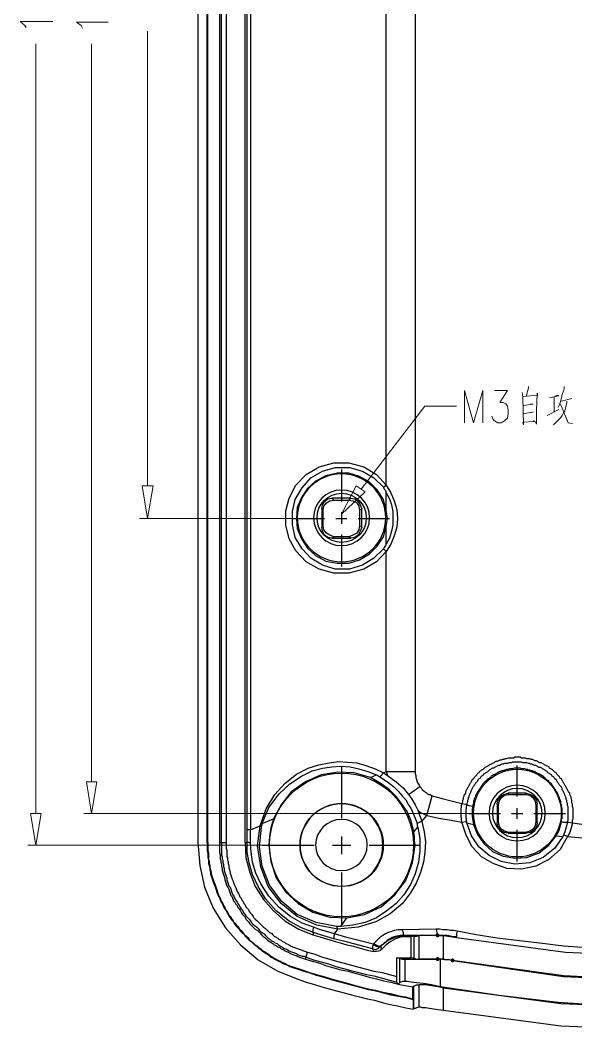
# Model space of a CAD drawing. Header units: millimetres. Extents: x 9 to 367, y 9 to 251.
# Drawn here: x 294.1 to 328.8, y 105.3 to 168.5 of the extents above; entities that cross this region are included whole.
import ezdxf

# ---------------------------------------------------------------- set-up
doc = ezdxf.new("R2010")
doc.units = ezdxf.units.MM
doc.layers.add('图层 1', color=7, linetype='Continuous')

msp = doc.modelspace()

# ---------------------------------------------------------------- hatches: boundary and pattern name
at = {"layer": '图层 1'}
h = msp.add_hatch(color=7, dxfattribs=at)
edge = h.paths.add_edge_path()
edge.add_arc((320.209228, 111.252141), 0.12506, 0, 360)
h = msp.add_hatch(color=7, dxfattribs=at)
edge = h.paths.add_edge_path()
edge.add_arc((320.209228, 109.770404), 0.12506, 0, 360)
h = msp.add_hatch(color=7, dxfattribs=at)
edge = h.paths.add_edge_path()
edge.add_arc((321.140772, 109.685631), 0.12506, 0, 360)

# ---------------------------------------------------------------- linework, layer by layer
at = {"layer": '图层 1', "color": 7, "lineweight": 25}
for points in [[(305.223404, 222.503894), (305.223404, 117.051561)], [(305.815965, 117.051596), (305.815965, 222.503929)], [(305.858333, 117.051596), (305.858333, 222.503929)], [(306.578, 222.503894), (306.578, 117.051561)], [(306.705141, 117.051596), (306.705141, 222.503929)], [(307.001404, 222.503894), (307.001404, 117.051561)], [(308.186526, 117.051596), (308.186526, 222.503929)], [(308.313667, 117.856035), (308.313667, 221.742035)], [(308.525192, 221.742035), (308.525192, 117.856035)], [(318.812227, 218.059035), (318.812227, 121.496702)], [(316.991859, 139.403737), (316.991859, 200.152071)], [(311.996808, 140.081035), (312.800788, 140.546702), (313.732474, 140.800702), (314.663808, 140.800702), (315.594788, 140.546702), (316.399122, 140.081035), (316.991788, 139.403702)], [(312.293071, 139.869333), (313.012737, 140.292667), (313.816718, 140.504333), (314.706071, 140.504333), (315.510404, 140.292667), (316.230071, 139.869333), (316.822737, 139.276667)], [(316.991859, 135.254965), (316.399192, 134.619965), (315.594859, 134.154298), (314.663526, 133.900298), (313.732545, 133.900298), (312.800859, 134.154298), (311.996878, 134.619965), (311.361526, 135.297298), (310.938545, 136.059298), (310.726526, 136.905965), (310.726526, 137.794965), (310.938545, 138.599298), (311.361526, 139.403631), (311.996878, 140.080965)], [(316.822702, 135.424298), (316.230035, 134.831631), (315.510369, 134.408298), (314.706035, 134.154298), (313.816683, 134.154298), (313.012702, 134.408298), (312.293035, 134.831631), (311.742702, 135.424298), (311.319016, 136.143965), (311.150035, 136.948298), (311.150035, 137.752631), (311.319016, 138.514631), (311.742702, 139.234298), (312.293035, 139.869298)], [(316.991859, 137.837227), (316.822878, 138.514561), (316.441526, 139.107227), (315.933526, 139.615228), (315.340859, 139.953894), (314.663526, 140.165561), (313.943859, 140.165561), (313.224192, 139.996227), (312.589545, 139.657561), (312.081192, 139.191894), (311.700192, 138.641561), (311.446192, 138.006561), (311.403859, 137.329227)], [(316.822702, 139.276596), (316.991682, 139.403596)], [(316.822702, 139.276596), (316.865035, 139.149596), (316.949349, 139.064929), (316.991682, 138.937929)], [(316.991859, 139.403737), (317.288545, 138.938071), (317.499859, 138.430071), (317.669192, 137.879737), (317.711526, 137.329404), (317.669192, 136.779071), (317.499859, 136.228737), (317.288545, 135.720737), (316.991859, 135.255071)], [(312.970404, 137.922), (313.012737, 138.176), (313.139384, 138.387667), (313.351404, 138.557), (313.605404, 138.599333)], [(313.055141, 137.837227), (313.097122, 138.091228), (313.266808, 138.302894), (313.478122, 138.429894), (313.732474, 138.472228)], [(313.605333, 138.599298), (313.732333, 138.472298)], [(314.790772, 138.599298), (313.605439, 138.599298)], [(313.732439, 138.472333), (314.663772, 138.472333)], [(314.663667, 138.472333), (314.917667, 138.43), (315.171667, 138.303), (315.298667, 138.091333), (315.341, 137.837333)], [(314.790772, 138.599298), (314.663772, 138.472298)], [(314.790772, 138.599298), (315.044772, 138.556965), (315.256086, 138.387631), (315.383439, 138.175965), (315.468106, 137.921965)], [(316.991859, 138.937929), (317.203878, 138.556929), (317.330526, 138.175929), (317.415192, 137.752596), (317.415192, 137.329263), (317.415192, 136.905929), (317.330526, 136.524929), (317.203878, 136.101596), (316.991859, 135.720596)], [(316.991859, 137.837227), (316.991859, 138.937894)], [(312.970404, 137.922), (312.970404, 136.779)], [(312.970404, 137.922), (313.055071, 137.837333)], [(313.055141, 136.863667), (313.055141, 137.837333)], [(315.340965, 137.837227), (315.340965, 136.863561)], [(315.468071, 137.922), (315.341071, 137.837333)], [(315.468071, 136.778894), (315.468071, 137.921894)], [(317.076596, 137.329263), (317.034263, 137.583263), (316.991929, 137.837263)], [(311.403894, 137.329263), (311.446227, 136.694263), (311.700227, 136.059263), (312.081227, 135.466596), (312.589227, 135.000929), (313.224227, 134.662263), (313.943894, 134.535263), (314.663561, 134.535263), (315.340894, 134.746929), (315.933561, 135.085596), (316.441561, 135.593596), (316.822561, 136.186263), (316.991894, 136.821263)], [(316.991859, 136.821263), (317.034192, 137.075263), (317.076526, 137.329263)], [(313.605333, 136.101596), (313.351333, 136.143929), (313.139667, 136.270929), (313.012667, 136.524929), (312.970333, 136.778929)], [(312.970404, 136.778894), (313.055071, 136.863561)], [(313.732439, 136.186333), (313.478086, 136.271), (313.266772, 136.398), (313.097086, 136.609667), (313.055106, 136.863667)], [(315.340965, 136.863667), (315.298631, 136.609667), (315.171984, 136.398), (314.917631, 136.271), (314.663631, 136.186333)], [(315.468071, 136.778894), (315.383404, 136.524894), (315.256051, 136.270894), (315.044737, 136.143894), (314.790737, 136.101561)], [(315.468071, 136.778894), (315.341071, 136.863561)], [(316.991859, 135.720561), (316.991859, 136.821227)], [(313.605333, 136.101596), (313.732333, 136.186263)], [(313.605333, 136.101596), (314.790667, 136.101596)], [(314.663667, 136.186333), (313.732333, 136.186333)], [(314.790772, 136.101596), (314.663772, 136.186263)], [(316.991859, 135.720561), (316.949526, 135.635894), (316.865212, 135.508894), (316.822878, 135.424228)], [(316.991859, 135.254965), (316.822878, 135.424298)], [(316.991859, 121.496808), (316.991859, 135.255141)], [(309.118071, 118.109929), (309.499071, 119.168263), (310.049404, 120.057616), (310.684051, 120.777282), (311.403718, 121.327263), (312.123737, 121.708263), (312.800718, 121.919929), (313.435718, 122.046929), (314.028737, 122.131596), (314.578718, 122.089263), (315.171737, 122.046929), (315.722071, 121.877949), (316.314384, 121.665929), (316.822737, 121.411929)], [(328.633526, 118.279439), (328.633526, 118.363753), (328.633526, 118.44842), (328.675859, 118.533439), (328.675859, 118.618106), (328.675859, 118.702772), (328.675859, 118.787086), (328.675859, 118.872106), (328.675859, 118.956773), (328.675859, 119.041439), (328.675859, 119.125753), (328.675859, 119.210772), (328.633526, 119.295439), (328.633526, 119.380106), (328.633526, 119.46442), (328.591192, 119.549439), (328.591192, 119.634106), (328.591192, 119.718773), (328.549212, 119.803086), (328.549212, 119.888106), (328.506878, 119.972772), (328.464545, 120.057439), (328.464545, 120.141753), (328.421859, 120.184086), (328.379526, 120.269106), (328.337192, 120.353772), (328.294859, 120.438439), (328.252526, 120.522753), (328.210545, 120.607773), (328.168212, 120.650106), (328.125878, 120.734772), (328.083192, 120.819439), (328.040859, 120.86142), (327.998526, 120.946439), (327.956192, 121.031106), (327.871878, 121.073439), (327.829545, 121.158106), (327.787212, 121.200086), (327.702192, 121.285106), (327.659859, 121.327439), (327.617526, 121.412106), (327.532859, 121.454439), (327.490878, 121.496772), (327.406212, 121.581086), (327.363526, 121.62342), (327.278859, 121.666106), (327.194192, 121.708439), (327.152212, 121.793106), (327.067545, 121.835439), (326.982526, 121.877772), (326.897859, 121.919753), (326.855526, 121.962086), (326.771212, 122.004773), (326.686192, 122.047106), (326.601526, 122.047106), (326.516859, 122.089439), (326.474526, 122.131773), (326.390212, 122.174106), (326.305192, 122.174106), (326.220526, 122.216439), (326.135859, 122.25842), (326.051545, 122.25842), (325.966526, 122.300753), (325.881859, 122.300753), (325.797192, 122.300753), (325.712878, 122.343439), (325.627859, 122.343439), (325.543192, 122.343439), (325.458526, 122.343439), (325.374212, 122.385773), (325.289545, 122.385773), (325.204526, 122.385773), (325.119859, 122.385773), (325.035545, 122.385773), (324.950878, 122.343439), (324.865859, 122.343439), (324.781192, 122.343439), (324.696878, 122.343439), (324.612212, 122.343439), (324.527192, 122.300753), (324.442526, 122.300753), (324.357859, 122.25842), (324.273545, 122.25842), (324.188526, 122.216439), (324.103859, 122.216439), (324.019192, 122.174106), (323.934878, 122.131773), (323.849859, 122.131773), (323.765192, 122.089439), (323.722859, 122.047106), (323.638545, 122.004773), (323.553878, 121.962086), (323.468859, 121.919753), (323.384192, 121.877772), (323.341859, 121.835439), (323.257545, 121.793106), (323.172878, 121.750772), (323.130192, 121.708439), (323.045526, 121.62342), (322.960859, 121.581086), (322.918878, 121.538753), (322.834212, 121.496772), (322.791526, 121.412106), (322.706859, 121.369772), (322.664526, 121.285106), (322.622192, 121.24242), (322.537878, 121.158106), (322.495545, 121.115772), (322.452859, 121.031106), (322.368192, 120.988773), (322.325859, 120.903753), (322.283526, 120.819439), (322.241192, 120.777106), (322.199212, 120.692439), (322.156878, 120.607773), (322.114545, 120.522753), (322.071859, 120.48042), (322.029526, 120.396106), (321.987192, 120.311439), (321.944859, 120.226772), (321.944859, 120.141753), (321.902526, 120.057439), (321.860545, 120.015106), (321.860545, 119.930439), (321.818212, 119.84542), (321.818212, 119.761106), (321.775878, 119.676439), (321.775878, 119.591773), (321.733192, 119.506753)], [(328.337227, 118.321808), (328.337227, 118.363788), (328.379561, 118.448455), (328.379561, 118.533474), (328.379561, 118.618141), (328.379561, 118.702808), (328.379561, 118.787122), (328.379561, 118.872141), (328.379561, 118.956808), (328.379561, 119.041474), (328.379561, 119.125788), (328.379561, 119.210808), (328.379561, 119.295474), (328.337227, 119.380141), (328.337227, 119.464455), (328.337227, 119.506788), (328.294894, 119.591808), (328.294894, 119.676474), (328.252561, 119.761141), (328.252561, 119.845455), (328.21058, 119.930474), (328.168247, 120.015141), (328.168247, 120.057474), (328.125561, 120.141788), (328.083227, 120.226455), (328.040894, 120.311474), (327.998561, 120.353808), (327.998561, 120.438474), (327.956227, 120.522788), (327.913894, 120.565122), (327.82958, 120.650141), (327.786894, 120.734808), (327.744561, 120.777141), (327.702227, 120.861455), (327.659894, 120.903788), (327.617561, 120.988808), (327.532894, 121.031141), (327.490914, 121.115808), (327.448227, 121.158141), (327.363561, 121.200122), (327.321227, 121.284788), (327.236561, 121.327474), (327.194227, 121.369808), (327.109914, 121.412141), (327.067227, 121.496808), (326.982561, 121.538788), (326.940227, 121.581122), (326.855561, 121.623455), (326.771247, 121.665788), (326.728561, 121.708474), (326.643894, 121.750808), (326.559227, 121.750808), (326.474561, 121.793141), (326.43258, 121.835474), (326.347561, 121.877808), (326.262894, 121.877808), (326.178227, 121.919788), (326.093914, 121.962122), (326.008894, 121.962122), (325.966561, 122.004455), (325.881894, 122.004455), (325.797227, 122.047141), (325.712914, 122.047141), (325.627894, 122.047141), (325.543228, 122.047141), (325.458561, 122.089474), (325.374247, 122.089474), (325.289227, 122.089474), (325.204561, 122.089474), (325.119894, 122.089474), (325.03558, 122.089474), (324.950561, 122.089474), (324.865894, 122.089474), (324.823561, 122.047141), (324.738894, 122.047141), (324.65458, 122.047141), (324.569561, 122.004455), (324.484894, 122.004455), (324.400227, 122.004455), (324.315914, 121.962122), (324.230894, 121.962122), (324.146227, 121.919788), (324.103894, 121.877808), (324.019227, 121.877808), (323.934914, 121.835474), (323.849894, 121.793141), (323.765227, 121.750808), (323.722894, 121.708474), (323.63858, 121.708474), (323.553561, 121.665788), (323.511227, 121.623455), (323.426561, 121.581122), (323.341894, 121.496808), (323.299561, 121.454474), (323.214894, 121.412141), (323.172561, 121.369808), (323.087894, 121.327474), (323.045561, 121.242455), (322.960894, 121.200122), (322.918914, 121.158141), (322.87658, 121.073474), (322.791561, 121.031141), (322.749227, 120.988808), (322.706894, 120.903788), (322.664561, 120.861455), (322.580247, 120.777141), (322.537914, 120.692474), (322.495228, 120.650141), (322.452894, 120.565122), (322.410561, 120.522788), (322.368227, 120.438474), (322.325894, 120.353808), (322.283561, 120.269141), (322.283561, 120.226455), (322.241227, 120.141788), (322.199247, 120.057474), (322.156561, 119.972808), (322.156561, 119.887788), (322.114227, 119.845455), (322.114227, 119.761141), (322.071894, 119.676474), (322.071894, 119.591808), (322.029561, 119.506788), (322.029561, 119.422122)], [(309.244859, 118.237071), (309.668192, 119.253071), (310.303192, 120.099737), (310.980526, 120.734737), (311.700192, 121.200051), (312.377526, 121.538718), (313.012878, 121.708404), (313.605192, 121.793071), (314.155526, 121.835404), (314.748545, 121.793071), (315.298526, 121.666071), (315.849212, 121.496737), (316.399192, 121.285071)], [(316.018263, 121.115772), (315.002263, 121.412106), (313.986263, 121.454439), (312.927929, 121.284753), (311.954263, 120.86142), (311.065263, 120.22642), (310.430263, 119.422086), (309.964596, 118.533439)], [(316.822702, 121.412071), (316.738035, 121.327404), (316.695702, 121.242737), (316.610683, 121.158071)], [(316.822702, 121.412071), (316.991682, 121.496737)], [(316.822702, 121.412071), (316.949349, 121.327404), (317.076702, 121.242737)], [(316.991859, 121.496808), (317.034192, 121.369808), (317.076526, 121.242455)], [(316.991859, 121.496808), (318.812192, 121.496808)], [(318.812227, 121.496808), (318.812227, 121.369808), (318.854561, 121.242455), (318.854561, 121.115808), (318.896894, 120.988808), (318.939227, 120.861455), (318.981561, 120.777141), (319.066227, 120.650141), (319.108561, 120.565122)], [(327.956192, 118.363824), (327.956192, 118.406157), (327.956192, 118.490824), (327.998526, 118.575843), (327.998526, 118.66051), (327.998526, 118.744824), (327.998526, 118.787157), (327.998526, 118.871824), (327.998526, 118.956843), (327.998526, 119.04151), (327.998526, 119.125824), (327.998526, 119.21049), (327.956192, 119.253176), (327.956192, 119.337843), (327.956192, 119.422157), (327.913859, 119.506824), (327.913859, 119.549157), (327.913859, 119.634176), (327.871878, 119.718843), (327.829545, 119.803157), (327.829545, 119.84549), (327.787212, 119.930157), (327.744526, 120.015176), (327.744526, 120.05751), (327.702192, 120.141824), (327.659859, 120.22649), (327.617526, 120.268824), (327.575192, 120.353843), (327.532859, 120.396176), (327.490878, 120.48049), (327.448545, 120.522824), (327.405859, 120.60749), (327.363526, 120.649824), (327.321192, 120.734843), (327.278859, 120.777176), (327.194192, 120.81951), (327.152212, 120.903824), (327.109878, 120.946157), (327.024859, 120.98849), (326.982526, 121.031176), (326.940192, 121.07351), (326.855526, 121.158176), (326.813545, 121.200157), (326.728878, 121.24249), (326.686192, 121.284824), (326.601526, 121.327157), (326.559192, 121.327157), (326.474526, 121.369843), (326.390212, 121.412176), (326.347526, 121.45451), (326.262859, 121.496843), (326.178192, 121.496843), (326.135859, 121.538824), (326.051545, 121.538824), (325.966526, 121.581157), (325.881859, 121.581157), (325.839526, 121.62349), (325.755212, 121.62349), (325.670545, 121.665824), (325.585526, 121.665824), (325.543192, 121.665824), (325.458526, 121.665824), (325.374212, 121.708157), (325.289192, 121.708157), (325.204526, 121.708157), (325.162192, 121.708157), (325.077526, 121.708157), (324.993212, 121.708157), (324.908192, 121.665824), (324.823526, 121.665824), (324.738859, 121.665824), (324.696878, 121.665824), (324.612212, 121.62349), (324.527192, 121.62349), (324.442526, 121.581157), (324.400192, 121.581157), (324.315878, 121.538824), (324.230859, 121.538824), (324.146192, 121.496843), (324.103859, 121.496843), (324.019192, 121.45451), (323.934878, 121.412176), (323.892192, 121.369843), (323.807526, 121.327157), (323.765192, 121.284824), (323.680526, 121.284824), (323.638545, 121.24249), (323.553878, 121.200157), (323.511192, 121.115843), (323.426526, 121.07351), (323.384192, 121.031176), (323.299526, 120.98849), (323.257545, 120.946157), (323.215212, 120.903824), (323.130192, 120.81951), (323.087859, 120.777176), (323.045526, 120.734843), (323.003192, 120.649824), (322.960859, 120.60749), (322.918878, 120.522824), (322.876545, 120.48049), (322.833859, 120.396176), (322.791526, 120.353843), (322.749192, 120.268824), (322.706859, 120.22649), (322.664526, 120.141824), (322.622192, 120.05751), (322.580212, 120.015176), (322.580212, 119.930157), (322.537878, 119.84549), (322.495545, 119.803157), (322.495545, 119.718843), (322.452859, 119.634176), (322.452859, 119.549157), (322.452859, 119.506824), (322.410526, 119.422157), (322.410526, 119.337843)], [(318.72749, 117.728894), (318.55851, 118.406228), (318.30451, 118.999247), (317.965843, 119.506894), (317.627176, 119.930228), (317.203843, 120.353561), (316.69549, 120.734914), (316.018157, 121.115914)], [(316.018263, 121.115772), (316.399263, 121.284753)], [(316.399298, 121.284929), (316.483965, 121.242596), (316.526298, 121.200263), (316.610965, 121.158282)], [(316.610824, 121.158141), (317.07649, 120.861455), (317.45749, 120.565122), (317.753824, 120.268788), (318.007824, 119.972808), (318.219843, 119.718808), (318.388824, 119.422122), (318.55851, 119.168122), (318.68551, 118.872141), (318.812157, 118.575808), (318.93951, 118.237141)], [(317.076596, 121.242561), (317.627282, 120.861561), (318.050263, 120.480561), (318.388929, 120.05758)], [(318.388824, 120.057439), (319.10849, 120.565086)], [(319.108526, 120.565263), (319.193192, 120.480596), (319.235526, 120.396282), (319.277859, 120.353596), (319.362878, 120.268929), (319.405212, 120.226596), (319.489526, 120.184263), (319.531859, 120.141929), (319.574192, 120.099949), (319.659212, 120.057616), (319.743878, 120.057616), (319.785859, 120.014929), (319.870526, 119.972596)], [(323.934737, 119.464526), (323.977071, 119.718878), (324.146404, 119.930192), (324.357718, 120.057545), (324.612071, 120.141859)], [(324.612071, 120.141859), (324.654404, 120.057545)], [(325.755141, 120.141859), (324.612141, 120.141859)], [(325.755141, 120.141859), (325.712808, 120.057545)], [(325.755141, 120.141859), (326.009141, 120.057545), (326.220455, 119.930192), (326.390141, 119.718878), (326.432474, 119.464526)], [(318.388824, 120.057439), (318.600843, 119.761106), (318.812157, 119.422086), (318.981843, 119.08342)], [(319.531929, 118.744859), (319.870596, 119.972526)], [(319.870561, 119.972702), (320.505561, 119.803369), (321.140914, 119.634035), (321.733227, 119.507035)], [(321.733333, 118.321808), (321.691, 118.702808), (321.691, 119.125788), (321.733333, 119.506788)], [(321.733333, 119.506929), (321.945, 119.464596), (322.029667, 119.422263)], [(323.934737, 119.464526), (323.934737, 118.279545)], [(323.934737, 119.464526), (324.019051, 119.380212)], [(324.019157, 119.380141), (324.06149, 119.634141), (324.18849, 119.845455), (324.400157, 120.015141), (324.65451, 120.057474)], [(324.654439, 120.057439), (325.712772, 120.057439)], [(325.712772, 120.057439), (325.966772, 120.015106), (326.178086, 119.84542), (326.305439, 119.634106), (326.347772, 119.380106)], [(326.432439, 119.464526), (326.347772, 119.380212)], [(326.432439, 118.279439), (326.432439, 119.46442)], [(318.981737, 119.083526), (319.066051, 118.829526), (319.150718, 118.618212), (319.235737, 118.363859)], [(318.981737, 119.083526), (319.066051, 118.999212), (319.193404, 118.914545), (319.362737, 118.829526), (319.532071, 118.744859)], [(322.029596, 118.279439), (321.987263, 118.660439), (321.987263, 119.041439), (322.029596, 119.422086)], [(322.029596, 119.422157), (322.156596, 119.380176), (322.410596, 119.337843)], [(322.368263, 118.872), (322.368263, 118.660333), (322.410596, 118.406333), (322.452929, 118.194667)], [(322.410631, 119.337773), (322.368298, 119.168439), (322.368298, 119.041439), (322.368298, 118.872106)], [(324.019157, 118.363824), (324.019157, 119.380176)], [(326.347702, 119.380141), (326.347702, 118.363788)], [(309.20249, 118.025192), (309.20249, 118.109859), (309.244824, 118.152192), (309.244824, 118.237212)], [(309.244859, 118.237071), (309.964526, 118.533404)], [(309.964526, 118.533333), (309.795545, 117.983), (309.710526, 117.432667), (309.668192, 116.882333)], [(319.235631, 118.363824), (319.362631, 117.728824), (319.447298, 117.093824), (319.404965, 116.459176), (319.320298, 115.824176), (319.150965, 115.188824), (318.896965, 114.553824), (318.515965, 113.918824), (318.007965, 113.24149), (317.245965, 112.606843), (316.356965, 112.09849), (315.256298, 111.759824), (313.986298, 111.633176)], [(319.235631, 118.363824), (319.108631, 118.321843), (319.023965, 118.27951), (318.939298, 118.237176)], [(318.939369, 118.237071), (318.939369, 118.194737), (318.939369, 118.110071), (318.981702, 118.025051)], [(319.235631, 118.363824), (319.531965, 118.744824)], [(319.531929, 118.744859), (320.293929, 118.575878), (321.055929, 118.448526), (321.733263, 118.321878)], [(328.337227, 117.432631), (327.871914, 116.628298), (327.152247, 115.993298), (326.347561, 115.569965), (325.458561, 115.400631), (324.527227, 115.442965), (323.680561, 115.739298), (322.960894, 116.162631), (322.368227, 116.797631), (321.987227, 117.517298), (321.733227, 118.321984)], [(321.733333, 118.321808), (321.987333, 118.363788), (322.029667, 118.279474)], [(322.029596, 118.279439), (322.452929, 118.194773)], [(328.040965, 117.432631), (327.532965, 116.712965), (326.813651, 116.120298), (325.966631, 115.781631), (325.035298, 115.696965), (324.188631, 115.866651), (323.426631, 116.247298), (322.791631, 116.797631), (322.325965, 117.474965), (322.029631, 118.279298)], [(322.453, 118.194667), (322.707, 117.559667), (323.130333, 116.967), (323.638333, 116.501333), (324.315667, 116.205), (325.035333, 116.078), (325.796981, 116.120333), (326.559333, 116.416667), (327.152, 116.882333), (327.617667, 117.475)], [(323.934737, 118.279439), (324.019051, 118.363753)], [(324.612071, 117.64451), (324.357718, 117.68649), (324.146404, 117.81349), (323.977071, 118.025157), (323.934737, 118.27951)], [(324.654439, 117.686526), (324.400086, 117.771192), (324.188772, 117.898545), (324.06142, 118.109859), (324.019086, 118.363859)], [(326.347702, 118.363824), (326.305369, 118.109824), (326.178369, 117.89851), (325.966702, 117.771157), (325.712702, 117.68649)], [(326.432439, 118.279439), (326.390106, 118.025086), (326.22042, 117.813773), (326.009106, 117.68642), (325.755106, 117.644439)], [(326.432439, 118.279439), (326.347772, 118.363753)], [(327.617561, 117.475), (327.786894, 117.771333), (327.871914, 118.067667), (327.956228, 118.364)], [(327.956192, 118.363824), (328.083192, 118.321843), (328.337192, 118.321843)], [(328.337227, 118.321808), (328.252561, 118.025122), (328.168247, 117.728788), (328.040894, 117.432455)], [(328.633526, 118.279439), (328.549212, 117.983106), (328.464545, 117.68642), (328.337192, 117.432773)], [(328.337227, 118.321808), (328.421894, 118.321808)], [(328.422, 118.321808), (328.633667, 118.279474)], [(328.633526, 118.279439), (329.946212, 118.110106), (331.300878, 118.025086), (332.612859, 117.940773), (334.009859, 117.898439), (335.491526, 117.898439), (337.015878, 117.940773), (338.624192, 117.983106), (340.232859, 118.110106), (341.714526, 118.279439)], [(308.525192, 117.856035), (308.313526, 117.856035)], [(308.313667, 117.051596), (308.313667, 117.855929)], [(308.525192, 117.856035), (309.118212, 118.110035)], [(308.525192, 117.009228), (308.525192, 117.855894)], [(313.986333, 111.633141), (312.674, 111.887141), (311.446333, 112.437122), (310.430333, 113.241808), (309.626, 114.300141), (309.160333, 115.527808), (308.948667, 116.840141), (309.118, 118.109788)], [(313.901596, 111.802298), (312.631596, 112.056298), (311.446263, 112.564298), (310.472596, 113.368631), (309.710596, 114.384631), (309.244929, 115.569965), (309.075596, 116.797631), (309.202596, 118.025298)], [(309.118071, 118.109929), (309.202384, 118.025263)], [(318.981737, 118.025192), (319.108384, 117.305526), (319.108384, 116.543878), (319.024071, 115.824212), (318.812404, 115.104545), (318.516071, 114.427212), (318.092384, 113.791859), (317.627071, 113.241526), (317.034051, 112.775859), (316.399404, 112.352878), (315.679737, 112.056192), (314.917384, 111.887212), (314.155384, 111.802192)], [(318.72749, 117.728894), (318.981843, 118.025227)], [(318.812227, 116.882439), (318.769894, 117.178772), (318.769894, 117.432772), (318.727561, 117.728753)], [(324.612071, 117.64451), (324.654404, 117.68649)], [(324.612071, 117.64451), (325.755071, 117.64451)], [(325.712772, 117.686526), (324.654439, 117.686526)], [(325.755141, 117.64451), (325.712808, 117.68649)], [(305.223404, 117.051596), (305.350051, 115.612263), (305.646737, 114.257596), (306.197071, 112.945263), (306.959071, 111.717596), (307.890404, 110.659263), (308.991071, 109.727929), (310.218737, 109.008263), (311.531071, 108.500263)], [(305.815965, 117.051596), (305.815965, 116.924949), (305.815965, 116.797596), (305.815965, 116.670596), (305.815965, 116.543949), (305.858298, 116.416596), (305.858298, 116.289596), (305.858298, 116.120263), (305.900631, 115.993263), (305.900631, 115.866616), (305.900631, 115.739263), (305.942965, 115.612263), (305.985298, 115.485616), (305.985298, 115.358263), (306.027984, 115.231263), (306.027984, 115.104263), (306.069965, 114.977263), (306.112298, 114.850263), (306.154631, 114.723263), (306.196965, 114.596263), (306.239298, 114.469616), (306.281631, 114.342263), (306.323965, 114.215263), (306.366298, 114.088616), (306.408631, 113.961263), (306.450965, 113.834263), (306.493298, 113.749949), (306.577965, 113.622596), (306.620298, 113.495596), (306.662631, 113.368949), (306.747298, 113.241596), (306.789631, 113.156929), (306.831965, 113.030282), (306.916631, 112.902929), (307.001298, 112.775929), (307.043631, 112.691616), (307.128298, 112.564263), (307.170631, 112.479596), (307.255298, 112.352949), (307.339965, 112.225596), (307.424631, 112.140929), (307.509298, 112.013929), (307.551631, 111.929263), (307.636298, 111.802263), (307.720965, 111.717596), (307.805631, 111.633282), (307.890298, 111.505929), (307.974965, 111.421263), (308.101965, 111.336596), (308.186631, 111.209596), (308.271298, 111.124929), (308.355965, 111.040263), (308.440631, 110.955596), (308.567631, 110.870929), (308.652298, 110.786263), (308.736965, 110.701596), (308.863965, 110.616929), (308.948631, 110.532616), (309.033298, 110.447596), (309.160298, 110.362929), (309.244965, 110.278263), (309.371965, 110.193949), (309.498965, 110.108929), (309.583631, 110.066596), (309.710631, 109.981929), (309.795298, 109.897263), (309.922298, 109.855282), (310.049298, 109.770263), (310.133965, 109.727929), (310.260965, 109.643263), (310.387965, 109.600929), (310.514965, 109.516616), (310.599631, 109.474282), (310.726631, 109.431596), (310.853631, 109.389263), (310.980631, 109.304596), (311.107631, 109.262263), (311.234631, 109.219929), (311.361631, 109.177949), (311.488631, 109.135616), (311.615631, 109.092929), (311.700298, 109.050596)], [(305.815965, 117.051596), (305.858298, 117.051596)], [(305.858333, 117.051596), (305.858333, 116.924949), (305.858333, 116.797596), (305.858333, 116.670596), (305.858333, 116.543949), (305.900667, 116.416596), (305.900667, 116.247263), (305.900667, 116.120263), (305.900667, 115.993263), (305.943, 115.866616), (305.943, 115.739263), (305.985333, 115.612263), (305.985333, 115.485616), (306.027667, 115.358263), (306.07, 115.231263), (306.07, 115.104263), (306.112333, 114.977263), (306.154667, 114.850263), (306.197, 114.723263), (306.239333, 114.596263), (306.281667, 114.469616), (306.324, 114.342263), (306.365981, 114.215263), (306.408667, 114.088616), (306.451, 113.961263), (306.493333, 113.834263), (306.535667, 113.707616), (306.620333, 113.580263), (306.662667, 113.453263), (306.705, 113.368949), (306.789667, 113.241596), (306.832, 113.114596), (306.916667, 112.987596), (306.959, 112.860596), (307.043667, 112.775929), (307.128333, 112.649282), (307.170667, 112.521929), (307.255333, 112.437263), (307.34, 112.310616), (307.424314, 112.225596), (307.467, 112.098596), (307.551667, 112.013929), (307.636333, 111.886929), (307.721, 111.802263), (307.805667, 111.675263), (307.890333, 111.590949), (307.975, 111.505929), (308.059667, 111.378929), (308.144333, 111.294616), (308.271333, 111.209596), (308.356, 111.124929), (308.440667, 110.997929), (308.525333, 110.913616), (308.652333, 110.828596), (308.737, 110.743929), (308.821667, 110.659263), (308.948667, 110.574949), (309.033333, 110.489929), (309.160333, 110.405263), (309.245, 110.320596), (309.372, 110.236282), (309.456667, 110.193949), (309.583667, 110.108929), (309.710667, 110.024263), (309.795333, 109.939596), (309.922333, 109.897263), (310.049333, 109.812596), (310.134, 109.770263), (310.260647, 109.685596), (310.388, 109.643263), (310.515, 109.558596), (310.642, 109.516616), (310.726667, 109.474282), (310.853667, 109.389263), (310.980667, 109.346929), (311.107667, 109.304596), (311.234667, 109.262263), (311.361667, 109.219929), (311.488667, 109.177949), (311.615667, 109.135616), (311.742667, 109.092929)], [(306.578, 117.051596), (306.578, 116.924949), (306.578, 116.797596), (306.578, 116.670596), (306.578, 116.543949), (306.578, 116.416596), (306.620333, 116.289596), (306.620333, 116.162596), (306.620333, 116.035596), (306.662667, 115.908596), (306.662667, 115.824282), (306.705, 115.696929), (306.705, 115.569929), (306.746981, 115.442929), (306.746981, 115.315929), (306.789667, 115.188929), (306.832, 115.061929), (306.874333, 114.934929), (306.916667, 114.808282), (306.916667, 114.723263), (306.959, 114.596263), (307.001333, 114.469616), (307.043667, 114.342263), (307.128333, 114.215263), (307.170667, 114.130596), (307.213, 114.003596), (307.255333, 113.876596), (307.297667, 113.749949), (307.382333, 113.664929), (307.424314, 113.537929), (307.467, 113.411282), (307.551667, 113.326263), (307.594, 113.199263), (307.678667, 113.114596), (307.721, 112.987596), (307.805314, 112.902929), (307.890333, 112.775929), (307.932667, 112.691616), (308.017333, 112.564263), (308.102, 112.479596), (308.186667, 112.394929), (308.229, 112.267929), (308.313667, 112.183263), (308.398333, 112.098596), (308.482647, 111.971949), (308.567667, 111.886929), (308.652333, 111.802263), (308.737, 111.717596), (308.821667, 111.633282), (308.948667, 111.548263), (309.033333, 111.463596), (309.118, 111.378929), (309.202314, 111.294616), (309.287333, 111.209596), (309.414333, 111.124929), (309.499, 111.040263), (309.583667, 110.955596), (309.710667, 110.870929), (309.795333, 110.828596), (309.921981, 110.743929), (310.007, 110.659263), (310.134, 110.616929), (310.218667, 110.532616), (310.345667, 110.489929), (310.430333, 110.405263), (310.557333, 110.362929), (310.684333, 110.278263), (310.769, 110.236282), (310.896, 110.193949), (311.023, 110.108929), (311.107667, 110.066596), (311.234667, 110.024263), (311.361667, 109.981929), (311.446333, 109.939596), (311.573333, 109.897263), (311.700333, 109.855282), (311.827333, 109.812596), (311.954333, 109.770263)], [(306.578, 117.051596), (307.001333, 117.051596)], [(306.705141, 117.051596), (306.705141, 116.924949), (306.705141, 116.797596), (306.705141, 116.670596), (306.705141, 116.543949), (306.705141, 116.416596), (306.705141, 116.289596), (306.747122, 116.162596), (306.747122, 116.035596), (306.789455, 115.950929), (306.789455, 115.824282), (306.831788, 115.696929), (306.831788, 115.569929), (306.874122, 115.442929), (306.874122, 115.315929), (306.916808, 115.188929), (306.959141, 115.061929), (307.001474, 114.934929), (307.043808, 114.850263), (307.043808, 114.723263), (307.086141, 114.596263), (307.128122, 114.469616), (307.170455, 114.342263), (307.255474, 114.257596), (307.297808, 114.130596), (307.340141, 114.003596), (307.382474, 113.876596), (307.424455, 113.791929), (307.509122, 113.664929), (307.551455, 113.537929), (307.594141, 113.453263), (307.678808, 113.326263), (307.721141, 113.241596), (307.805455, 113.114596), (307.847788, 113.030282), (307.932455, 112.902929), (308.017474, 112.818263), (308.059808, 112.691616), (308.144474, 112.606596), (308.228788, 112.479596), (308.313808, 112.394929), (308.398474, 112.310616), (308.482788, 112.225596), (308.567455, 112.098596), (308.609788, 112.013929), (308.694808, 111.929263), (308.821808, 111.844596), (308.906122, 111.759929), (308.990788, 111.675263), (309.075808, 111.548263), (309.160474, 111.463596), (309.244788, 111.421263), (309.372141, 111.336596), (309.456808, 111.252282), (309.541122, 111.167263), (309.625788, 111.082596), (309.753141, 110.997929), (309.837808, 110.913616), (309.964455, 110.870929), (310.049122, 110.786263), (310.176474, 110.743929), (310.260788, 110.659263), (310.387788, 110.574949), (310.472808, 110.532616), (310.599455, 110.447596), (310.684122, 110.405263), (310.811474, 110.362929), (310.938474, 110.278263), (311.022788, 110.236282), (311.150141, 110.193949), (311.277141, 110.151263), (311.403788, 110.108929), (311.488808, 110.024263), (311.615808, 109.981929), (311.742455, 109.939596), (311.869808, 109.939596), (311.996808, 109.897263)], [(307.001404, 117.051596), (307.001404, 116.924949), (307.001404, 116.797596), (307.001404, 116.712929), (307.043737, 116.586282), (307.043737, 116.458929), (307.043737, 116.331929), (307.043737, 116.205282), (307.086071, 116.077929), (307.086071, 115.950929), (307.128051, 115.866616), (307.128051, 115.739263), (307.170384, 115.612263), (307.170384, 115.485616), (307.213071, 115.358263), (307.255404, 115.231263), (307.255404, 115.146949), (307.297737, 115.019596), (307.340071, 114.892596), (307.382404, 114.765949), (307.424384, 114.680929), (307.466718, 114.553929), (307.509051, 114.427282), (307.551737, 114.342263), (307.594071, 114.215263), (307.636404, 114.088616), (307.678737, 114.003596), (307.763404, 113.876596), (307.805384, 113.791929), (307.847718, 113.664929), (307.932737, 113.580263), (307.975071, 113.453263), (308.059737, 113.368949), (308.102071, 113.241596), (308.186384, 113.156929), (308.228718, 113.030282), (308.313737, 112.945263), (308.398404, 112.860596), (308.440737, 112.733596), (308.525051, 112.649282), (308.610071, 112.564263), (308.694737, 112.437263), (308.737071, 112.352949), (308.821737, 112.267929), (308.906051, 112.183263), (308.991071, 112.098596), (309.075737, 112.013929), (309.160404, 111.929263), (309.244718, 111.844596), (309.329737, 111.759929), (309.456737, 111.675263), (309.541051, 111.590949), (309.625718, 111.505929), (309.710737, 111.421263), (309.837737, 111.378929), (309.922051, 111.294616), (310.007071, 111.209596), (310.091737, 111.167263), (310.218737, 111.082596), (310.303051, 110.997929), (310.430404, 110.955596), (310.515071, 110.870929), (310.641718, 110.828596), (310.726737, 110.743929), (310.853737, 110.701596), (310.938404, 110.659263), (311.065404, 110.574949), (311.150071, 110.532616), (311.277071, 110.489929), (311.403718, 110.447596), (311.488737, 110.405263), (311.615737, 110.362929), (311.742384, 110.320596), (311.827404, 110.278263), (311.954404, 110.236282), (312.081051, 110.193949)], [(308.186526, 117.051596), (308.228859, 116.120263), (308.482859, 115.188929), (308.821878, 114.299929), (309.329526, 113.495596), (309.964526, 112.775929), (310.684192, 112.140929), (311.530859, 111.633282), (312.419859, 111.294616)], [(308.186526, 117.051596), (308.313526, 117.051596)], [(308.525192, 117.009228), (308.398545, 117.051561), (308.313526, 117.051561)], [(312.462227, 111.421263), (311.700227, 111.717596), (310.93858, 112.140929), (310.133894, 112.775929), (309.456561, 113.537929), (308.990894, 114.299929), (308.652227, 115.061929), (308.440914, 115.781596), (308.313561, 116.458929), (308.313561, 117.051596)], [(312.462227, 111.759929), (311.742561, 112.013929), (311.022894, 112.437263), (310.303227, 112.987596), (309.668228, 113.707616), (309.16058, 114.469616), (308.863894, 115.146949), (308.652227, 115.824282), (308.567561, 116.458929), (308.525227, 117.009263)], [(327.617561, 117.475), (328.040894, 117.432667)], [(328.125702, 117.517369), (328.041035, 117.432702)], [(328.337227, 117.432631), (328.125561, 117.517298)], [(328.337227, 117.432631), (329.734227, 117.305631), (331.131227, 117.220965), (332.528227, 117.136298), (333.967561, 117.136298), (335.491561, 117.093965), (337.100227, 117.136298), (338.793914, 117.178631), (340.444561, 117.305631), (341.968914, 117.432631)], [(309.668263, 116.882439), (309.795263, 115.866439), (310.133929, 114.850086), (310.726596, 113.961439), (311.488596, 113.241773), (312.419929, 112.691439), (313.478263, 112.394753), (314.536596, 112.352772)], [(314.536526, 112.352843), (315.637192, 112.56451), (316.695526, 113.030176), (317.542545, 113.791824), (318.219526, 114.681176), (318.643212, 115.781843), (318.812192, 116.88251)], [(314.15549, 111.802298), (314.53649, 112.352984)], [(312.419859, 111.29451), (312.843192, 111.16751), (313.266526, 111.040157), (313.690212, 110.91351), (314.113545, 110.78651), (314.536526, 110.659157), (314.959859, 110.574843), (315.383192, 110.447843), (315.806878, 110.32049), (316.230212, 110.236176)], [(312.462227, 111.759929), (312.419894, 111.590949), (312.419894, 111.463596), (312.462227, 111.421263)], [(312.462227, 111.421263), (312.419894, 111.294616)], [(313.732439, 111.040263), (313.309106, 111.167263), (312.885772, 111.294616), (312.462086, 111.421263)], [(312.885631, 111.590772), (312.462298, 111.759753)], [(313.77449, 111.336526), (313.35151, 111.463526), (312.88549, 111.590878)], [(313.77449, 111.336526), (313.73251, 111.209878), (313.73251, 111.082526), (313.73251, 111.040192)], [(313.77449, 111.336526), (313.98651, 111.633212)], [(314.536526, 111.125), (313.774526, 111.336667)], [(314.15549, 111.802298), (314.071176, 111.802298), (313.98651, 111.802298), (313.90149, 111.802298)], [(313.986333, 111.633141), (313.944, 111.717455), (313.944, 111.759788), (313.901667, 111.802122)], [(318.007824, 111.590772), (317.753824, 111.590772), (317.500176, 111.548439), (317.28851, 111.463772), (317.118824, 111.421439), (316.94949, 111.33642), (316.78051, 111.252106), (316.653157, 111.167439), (316.568843, 111.082772), (316.484176, 110.997753), (316.399157, 110.913439), (316.31449, 110.828772), (316.230176, 110.744106)], [(316.695561, 110.616859), (317.118894, 110.955526), (317.627247, 111.167545), (318.177227, 111.252212)], [(318.092561, 111.252141), (317.880894, 111.252141), (317.669227, 111.209808), (317.499894, 111.167474), (317.372894, 111.125141), (317.246247, 111.040122), (317.118894, 110.997788), (317.034227, 110.913474), (316.949561, 110.828808), (316.865247, 110.786474), (316.822561, 110.701455), (316.737894, 110.659122), (316.695561, 110.616788)], [(320.12449, 111.633141), (318.007824, 111.590808)], [(318.007824, 111.590772), (318.050157, 111.421439), (318.050157, 111.294439), (318.09249, 111.252106)], [(320.209228, 111.252141), (318.092561, 111.252141)], [(318.177298, 111.252141), (318.134965, 111.252141), (318.092631, 111.252141)], [(318.304439, 111.167369), (318.262106, 111.209702), (318.177439, 111.252035)], [(318.72749, 111.209737), (318.812157, 111.209737), (318.896824, 111.209737), (319.066157, 111.252071)], [(319.066157, 109.770404), (319.066157, 111.252071)], [(320.209228, 111.252141), (319.658894, 111.252141), (319.277894, 111.252141), (319.066227, 111.252141)], [(321.437071, 111.506035), (321.225051, 111.548369), (321.013737, 111.548369), (320.802071, 111.590702), (320.547718, 111.590702), (320.336404, 111.633035), (320.124384, 111.633035)], [(320.12449, 111.633141), (320.166824, 111.421122), (320.166824, 111.294474), (320.209157, 111.252141)], [(320.209228, 111.252141), (320.336228, 111.252141), (320.46358, 111.252141), (320.590227, 111.252141)], [(321.394667, 111.167369), (321.182647, 111.167369), (321.013667, 111.209702), (320.802, 111.252035), (320.590333, 111.252035), (320.378667, 111.252035), (320.209333, 111.252035)], [(320.590263, 111.252141), (320.844263, 111.209808), (321.140949, 111.167474), (321.394596, 111.125141)], [(320.590263, 109.770404), (320.590263, 111.252071)], [(321.437071, 111.506035), (321.394737, 111.336702), (321.394737, 111.209702), (321.394737, 111.167369)], [(322.622157, 111.29451), (321.437176, 111.506176)], [(347.090965, 111.209737), (345.439965, 110.955384), (343.958298, 110.786404), (342.645965, 110.616718), (341.418298, 110.532404), (340.232965, 110.447737), (339.005298, 110.363071), (337.777631, 110.320384), (336.592298, 110.278051), (335.406965, 110.278051), (334.221984, 110.278051), (332.993965, 110.278051), (331.723965, 110.320384), (330.496298, 110.405404), (329.268631, 110.490071), (328.083298, 110.574737), (326.770965, 110.744071), (325.331631, 110.913404), (323.934631, 111.082737), (322.622298, 111.294404)], [(316.145404, 110.405333), (315.383404, 110.617), (314.579071, 110.828667), (313.732404, 111.040333)], [(316.187772, 110.701596), (315.383439, 110.913616), (314.53642, 111.124929)], [(316.187772, 110.701596), (316.145439, 110.532616), (316.145439, 110.447596), (316.145439, 110.405263)], [(316.187772, 110.701596), (316.399439, 110.574949), (316.568772, 110.532616), (316.653086, 110.574949)], [(316.230141, 110.743965), (316.187808, 110.701631)], [(316.230141, 110.743965), (316.441808, 110.616965)], [(316.441667, 110.616859), (316.610647, 110.574878), (316.695667, 110.616859)], [(316.695561, 110.616859), (316.695561, 110.574878), (316.653227, 110.574878)], [(318.304439, 111.167369), (317.965772, 111.167369), (317.584772, 111.040369), (317.288439, 110.871035), (316.991753, 110.659369), (316.738106, 110.405369)], [(318.558333, 111.167369), (318.304333, 111.167369)], [(318.558333, 109.855141), (318.558333, 111.167474)], [(318.72749, 111.209737), (318.55851, 111.167404)], [(318.72749, 111.209737), (318.72749, 109.812737)], [(321.394667, 111.125), (321.394667, 111.167333)], [(321.394667, 111.125), (328.210333, 110.193667)], [(311.954439, 109.770404), (312.081086, 110.193737)], [(312.081192, 110.193808), (312.546859, 110.066808), (313.012878, 109.897122), (313.478192, 109.770474), (313.901526, 109.643122), (314.367192, 109.516474), (314.832859, 109.389474), (315.298526, 109.262122), (315.764192, 109.135474), (316.230212, 109.008474), (316.737859, 108.923455), (317.203878, 108.796808), (317.669192, 108.669808)], [(316.145404, 110.405333), (316.357071, 110.363), (316.526404, 110.447667)], [(316.145404, 110.405333), (316.230071, 110.236353)], [(316.737929, 110.405333), (316.610929, 110.278333), (316.399263, 110.236353), (316.230282, 110.236353)], [(316.526404, 110.447702), (316.653051, 110.574702)], [(316.653192, 110.574808), (316.695526, 110.447808), (316.737859, 110.405474)], [(328.210474, 110.193808), (335.153141, 109.897122)], [(311.954439, 109.770404), (312.37742, 109.643404), (312.843439, 109.516404), (313.266773, 109.347071), (313.732439, 109.219718), (314.15542, 109.093071), (314.621439, 109.008404), (315.044772, 108.881051), (315.510439, 108.754404), (315.93342, 108.627404), (316.399439, 108.542737), (316.822772, 108.415737), (317.288439, 108.331071), (317.753753, 108.204071)], [(311.996808, 109.897157), (312.462122, 109.728176), (312.928141, 109.600824), (313.393808, 109.474176), (313.859122, 109.30449), (314.325141, 109.177843), (314.790808, 109.050843), (315.298455, 108.92349), (315.764474, 108.796843), (316.230141, 108.712176), (316.695455, 108.584824), (317.203808, 108.458176), (317.669122, 108.331176)], [(317.669157, 109.855141), (318.55851, 109.855141)], [(317.669157, 108.669667), (317.669157, 109.855)], [(317.838667, 109.812772), (317.669333, 109.855106)], [(317.838667, 109.812772), (317.838667, 108.288772)], [(317.838667, 109.812772), (317.923333, 109.812772), (318.007647, 109.770439), (318.177333, 109.770439)], [(318.177298, 108.373404), (318.177298, 109.770404)], [(318.177298, 109.770404), (318.261965, 109.770404), (318.431298, 109.770404), (318.600631, 109.770404), (319.150965, 109.770404)], [(318.72749, 109.812772), (318.55851, 109.855106)], [(318.72749, 109.812772), (318.812157, 109.812772), (318.896824, 109.770439), (319.066157, 109.770439)], [(320.209228, 109.770404), (319.658894, 109.770404), (319.277894, 109.770404), (319.066227, 109.770404)], [(319.150894, 109.770404), (320.209228, 109.770404)], [(320.590263, 109.770404), (320.463616, 109.770404), (320.336263, 109.770404), (320.209263, 109.770404)], [(320.378737, 109.770404), (320.294071, 109.770404), (320.251737, 109.770404), (320.209404, 109.770404)], [(320.378737, 109.770404), (320.378737, 108.034737)], [(321.140772, 109.685631), (320.88642, 109.727965), (320.632772, 109.727965), (320.378772, 109.770298)], [(321.140772, 109.685631), (320.928753, 109.727965), (320.759772, 109.727965), (320.590086, 109.770298)], [(349.207631, 109.685631), (342.264965, 108.711965), (335.152965, 108.373298), (328.083298, 108.711965), (321.140631, 109.685631)], [(321.140772, 109.685631), (328.083439, 108.669631), (335.153106, 108.373298), (342.265106, 108.669631), (349.207772, 109.685631)], [(311.700192, 109.050702), (311.742526, 109.093035)], [(311.700192, 109.050702), (312.165859, 108.923702), (312.631878, 108.754369), (313.097192, 108.627369), (313.562859, 108.500016), (314.028878, 108.373369), (314.494192, 108.246369), (314.959859, 108.119369), (315.425878, 107.992369), (315.891192, 107.865369), (316.356859, 107.780349), (316.822878, 107.653702), (317.288545, 107.526702), (317.753859, 107.441682), (318.219526, 107.357369), (318.685545, 107.230369)], [(311.742561, 109.093071), (312.208228, 108.923737), (312.631914, 108.796737), (313.097227, 108.669737), (313.562894, 108.542384), (314.028561, 108.415737), (314.494227, 108.288737), (314.917561, 108.161384), (315.383227, 108.034737), (315.849247, 107.907737), (316.314561, 107.822718), (316.780227, 107.696071), (317.246247, 107.611404), (317.711561, 107.484051), (318.177227, 107.399737), (318.643247, 107.272737)], [(311.531035, 108.500192), (311.996702, 108.331212), (312.462369, 108.203859), (312.970369, 108.034878), (313.435682, 107.907526), (313.901702, 107.780526), (314.367369, 107.653878), (314.832682, 107.526526), (315.341035, 107.399878), (315.806702, 107.272878), (316.272016, 107.187859), (316.738035, 107.061212), (317.246035, 106.934212), (317.711702, 106.849192), (318.219702, 106.722192), (318.685369, 106.637878)], [(317.669157, 108.331035), (317.669157, 108.669702)], [(317.711526, 108.246263), (317.669192, 108.330929)], [(317.753894, 108.203894), (317.711561, 108.246228)], [(317.753894, 108.203894), (317.796227, 108.246228), (317.838561, 108.288561)], [(317.753894, 108.203894), (318.177227, 108.11958), (318.643247, 108.034914)], [(318.177298, 108.373404), (318.007965, 108.373404), (317.923298, 108.331071), (317.838631, 108.288737)], [(320.378737, 108.034737), (319.828051, 108.161384), (319.320404, 108.246404), (318.897071, 108.288737), (318.558404, 108.331071), (318.304404, 108.373404), (318.177404, 108.373404)], [(318.72749, 108.077141), (318.812157, 108.119474), (318.896824, 108.161455), (319.066157, 108.161455)], [(319.066157, 106.764526), (319.066157, 108.161526)], [(320.590263, 107.95), (320.251596, 108.034667), (319.955263, 108.077), (319.701263, 108.119333), (319.447263, 108.161667), (319.277929, 108.161667), (319.150929, 108.161667), (319.066263, 108.161667)], [(318.643071, 108.034737), (318.643071, 107.272737)], [(318.72749, 108.077141), (318.643176, 108.034808)], [(318.72749, 106.680141), (318.72749, 108.077141)], [(349.969667, 108.034737), (346.286667, 107.484051), (342.603667, 107.061071), (338.878333, 106.807071), (335.153, 106.722051), (331.47, 106.807071), (327.744667, 107.061071), (324.061667, 107.484051), (320.378667, 108.034737)], [(349.757824, 107.95), (342.434157, 106.976333), (335.153176, 106.68), (327.913824, 106.976333), (320.590157, 107.95)], [(320.590263, 106.553), (320.590263, 107.95)], [(318.685474, 107.230333), (318.643141, 107.272667)], [(318.685474, 107.230333), (318.685474, 106.637667)], [(318.685474, 106.637772), (318.727455, 106.680106)], [(319.066157, 106.764526), (318.897176, 106.722192), (318.812157, 106.680212), (318.72749, 106.680212)], [(320.590263, 106.553), (320.251596, 106.595333), (319.955263, 106.637667), (319.701263, 106.68), (319.447263, 106.721981), (319.277929, 106.721981), (319.150929, 106.764667), (319.066263, 106.764667)], [(349.757824, 106.553), (342.434157, 105.579333), (335.153176, 105.283), (327.913824, 105.579333), (320.590157, 106.553)]]:
    msp.add_lwpolyline(points, dxfattribs=at)
at = {"layer": '图层 1', "color": 7, "lineweight": 5}
for points in [[(294.512929, 168.020929), (294.428263, 168.147929), (294.131929, 168.401929), (296.163929, 168.401929)], [(298.026596, 167.978737), (297.941929, 168.148071), (297.645596, 168.359737), (299.635616, 168.359737)], [(325.881929, 145.584404), (325.881929, 145.499737), (325.755282, 144.949404)], [(328.125702, 145.584404), (328.125702, 145.415071), (327.998702, 145.076404), (327.913682, 144.695404), (327.829369, 144.441404), (327.744702, 144.272071)], [(321.90249, 143.298404), (321.90249, 145.330404), (322.453176, 143.298404), (323.04549, 145.330404), (323.04549, 143.298404)], [(323.765263, 145.330333), (324.569596, 145.330333), (324.103929, 144.568333), (324.315949, 144.568333), (324.484929, 144.483667), (324.569596, 144.356667), (324.611929, 144.102667), (324.611929, 143.891), (324.569596, 143.594667), (324.400263, 143.425333), (324.188596, 143.298333), (323.977282, 143.298333), (323.765263, 143.425333), (323.680596, 143.51), (323.596282, 143.721667)], [(325.500894, 145.203369), (325.543228, 144.949369), (325.585561, 143.171369), (325.543228, 143.340702), (326.262894, 143.383035), (326.220561, 143.425369), (326.178227, 143.383035)], [(325.543263, 144.949298), (326.474596, 145.033965), (326.432616, 145.160965), (326.389929, 144.060298), (326.389929, 143.975631), (326.389929, 143.213631), (326.305263, 143.382965)], [(327.194157, 144.864702), (327.787176, 144.991702), (327.702157, 145.034035), (327.575157, 144.991702)], [(327.490772, 144.906929), (327.490772, 143.975596)], [(327.956192, 144.653), (328.591192, 144.822333)], [(325.585631, 144.398929), (326.178298, 144.483596), (326.093631, 144.483596), (326.051298, 144.483596), (326.008965, 144.483596)], [(327.067369, 143.764), (327.787035, 144.145)], [(328.294859, 144.653), (328.294859, 144.568333), (328.210545, 144.229667), (328.168212, 144.060333), (328.083192, 143.933333), (327.998526, 143.764), (327.913859, 143.637), (327.787212, 143.51), (327.659859, 143.383), (327.575192, 143.298333), (327.448545, 143.171333)], [(327.871808, 144.441298), (327.913788, 144.441298), (328.379455, 143.298298), (328.633455, 143.255965), (328.379455, 143.298298), (328.294788, 143.467631)], [(325.585631, 143.890965), (325.627965, 143.890965), (326.178298, 143.975631), (326.135965, 143.975631), (326.008965, 143.933298)]]:
    msp.add_lwpolyline(points, dxfattribs=at)
at = {"layer": '图层 1', "color": 3, "lineweight": 5}
for points in [[(302.090772, 139.361333), (302.090772, 167.809333)], [(295.10549, 118.872), (295.10549, 167.005)], [(298.577141, 120.861526), (298.577141, 167.004859)], [(315.425702, 139.149631), (319.405035, 144.356631)], [(319.405141, 144.356737), (321.394808, 144.356737)], [(302.429439, 139.361333), (301.752106, 139.361333)], [(302.090772, 137.329263), (301.752106, 139.361263)], [(302.429439, 139.361333), (302.090772, 137.329333)], [(314.197859, 137.583333), (315.129545, 139.361333)], [(315.679596, 138.980333), (315.129263, 139.361333)], [(315.679596, 138.980333), (314.197929, 137.583333)], [(311.192369, 137.329263), (301.582702, 137.329263)], [(298.915772, 120.861526), (298.28042, 120.861526)], [(298.577141, 118.872), (298.280455, 120.861667)], [(298.915772, 120.861526), (298.577106, 118.871859)], [(295.10549, 116.882439), (294.766824, 118.872106)], [(295.44451, 118.872), (294.766824, 118.872)], [(295.44451, 118.872), (295.10549, 116.882333)], [(322.156737, 118.872), (298.111404, 118.872)], [(309.244859, 116.882439), (294.597526, 116.882439)]]:
    msp.add_lwpolyline(points, dxfattribs=at)
at = {"layer": '图层 1', "color": 1, "lineweight": 25}
for points in [[(314.197859, 140.377298), (314.197859, 138.387631)], [(311.192369, 137.329263), (313.139702, 137.329263)], [(313.859227, 137.329263), (314.536561, 137.329263)], [(314.197859, 137.710298), (314.197859, 136.990631)], [(315.256192, 137.329263), (317.203878, 137.329263)], [(314.197859, 136.313298), (314.197859, 134.323631)], [(314.197859, 121.835474), (314.197859, 118.575808)], [(325.162227, 121.877843), (325.162227, 119.930157)], [(322.156737, 118.872), (324.146404, 118.872)], [(324.823596, 118.872), (325.543263, 118.872)], [(325.162227, 119.210631), (325.162227, 118.533298)], [(326.220561, 118.872), (328.21058, 118.872)], [(325.162227, 117.856035), (325.162227, 115.866369)], [(314.197859, 117.432631), (314.197859, 116.331965)], [(309.244859, 116.882439), (312.504526, 116.882439)], [(313.647702, 116.882439), (314.790702, 116.882439)], [(315.933526, 116.882439), (319.150859, 116.882439)], [(314.197859, 115.188824), (314.197859, 111.92951)]]:
    msp.add_lwpolyline(points, dxfattribs=at)
at = {"layer": '图层 1', "color": 7, "lineweight": 25}
for centre, radius in [((314.216627, 137.366304), 1.539434), ((314.212429, 116.903253), 4.496858), ((325.197435, 118.899517), 2.741701), ((314.216803, 116.903077), 2.59812)]:
    msp.add_circle(centre, radius, dxfattribs=at)
for centre, major_axis, ratio in [((314.206925, 137.366304), (2.760662, 0), 0.994313), ((314.211476, 137.366304), (1.749249, 0), 0.993647), ((325.183782, 118.899517), (1.757186, 0), 0.989159), ((325.188933, 118.899693), (1.550458, 0), 0.991013), ((314.20375, 116.903253), (2.587978, 0), 0.992775), ((314.204562, 116.903077), (1.615193, 0), 0.988861)]:
    msp.add_ellipse(centre, major_axis=major_axis, ratio=ratio, start_param=0, end_param=6.283185, dxfattribs=at)

doc.saveas('drawing.dxf')
